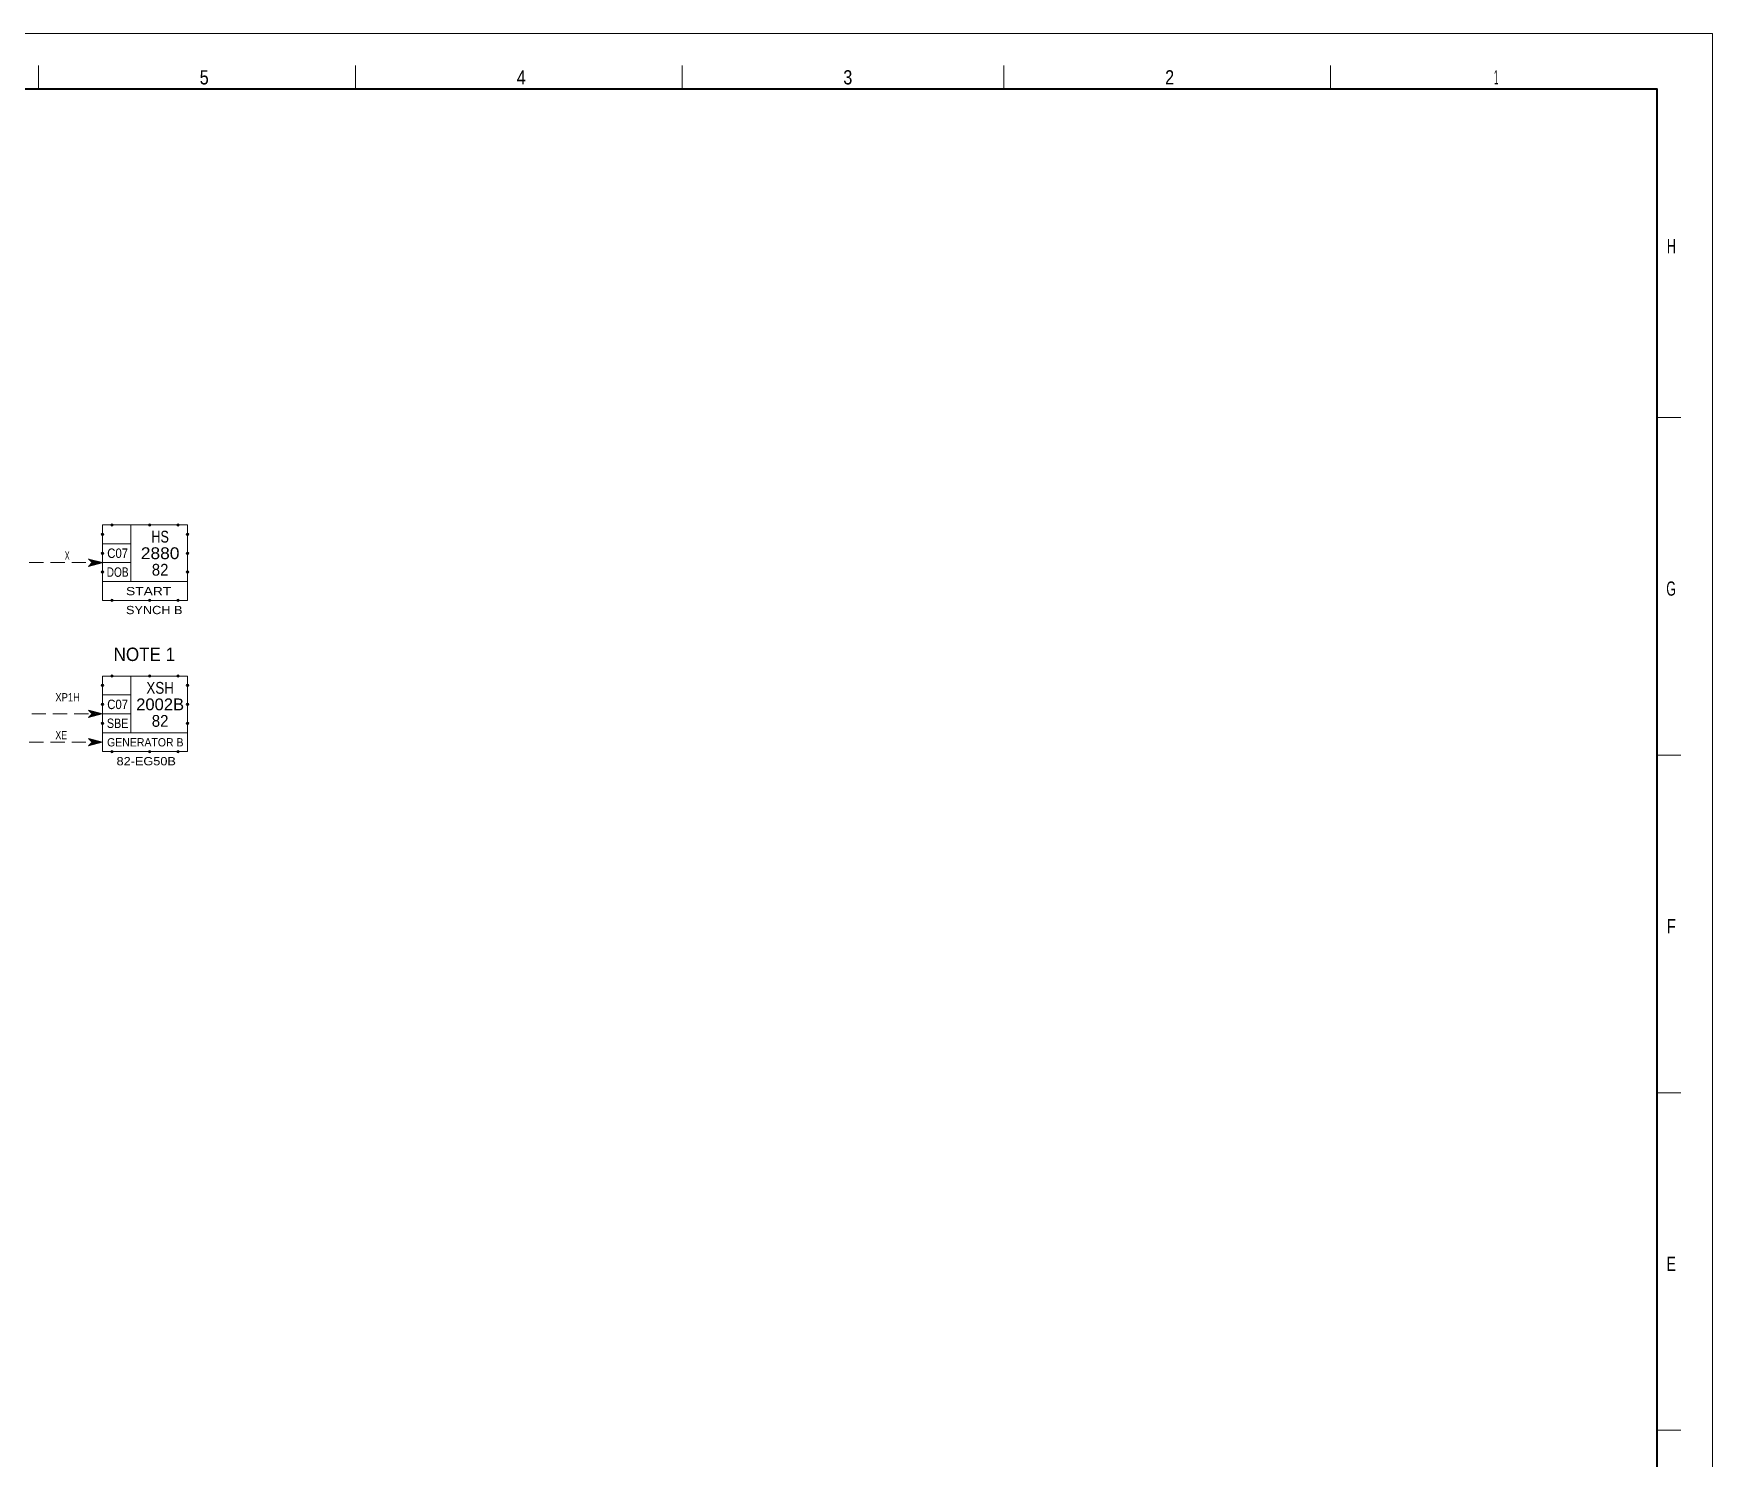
# Model space of a CAD drawing. Header units: millimetres. Extents: x 0 to 841, y 0 to 594.
# Drawn here: x 485.4 to 841, y 292.4 to 594 of the extents above; entities that cross this region are included whole.
import ezdxf
from ezdxf.enums import TextEntityAlignment as Align

# ---------------------------------------------------------------- set-up
doc = ezdxf.new("R2010")
doc.units = ezdxf.units.MM
doc.header["$PDMODE"] = 32
doc.header["$PDSIZE"] = 0.5
doc.linetypes.add('MEDIUM_DASHED', pattern=[4.5, 3, -1.5])
for name, color, linetype, lineweight in [('1', 7, 'Continuous', 13), ('46', 7, 'MEDIUM_DASHED', 13), ('48', 7, 'Continuous', 13), ('49', 7, 'Continuous', 13), ('50', 7, 'Continuous', 13), ('9', 7, 'Continuous', 13)]:
    doc.layers.add(name, color=color, linetype=linetype, lineweight=lineweight)
doc.layers.add('45', color=7, linetype='Continuous')

msp = doc.modelspace()

# ---------------------------------------------------------------- linework, layer by layer
at = {"layer": '1'}
for p, q in [((486.455, 587.261), (486.455, 582.228)), ((486.455, 587.261), (486.455, 582.228)), ((553.613, 587.261), (553.613, 582.228)), ((553.613, 587.261), (553.613, 582.228)), ((622.776, 587.261), (622.776, 582.228)), ((622.776, 587.261), (622.776, 582.228)), ((690.937, 587.261), (690.937, 582.228)), ((690.937, 587.261), (690.937, 582.228)), ((760.1, 587.261), (760.1, 582.228)), ((760.1, 587.261), (760.1, 582.228)), ((834.275, 512.761), (829.263, 512.761)), ((834.275, 512.761), (829.263, 512.761)), ((834.275, 441.28), (829.263, 441.28)), ((834.275, 441.28), (829.263, 441.28)), ((834.275, 369.799), (829.263, 369.799)), ((834.275, 369.799), (829.263, 369.799)), ((834.275, 298.318), (829.263, 298.318)), ((834.275, 298.318), (829.263, 298.318))]:
    msp.add_line(p, q, dxfattribs=at)
at = {"layer": '1', "lineweight": 35}
msp.add_lwpolyline([(829.263, 112.014), (829.263, 582.228), (10.333, 582.228), (10.333, 10.382)], dxfattribs=at)
msp.add_lwpolyline([(829.263, 112.014), (829.263, 582.228), (10.333, 582.228), (10.333, 10.382)], dxfattribs=at)
at = {"layer": '46'}
for p, q in [((480, 482), (500, 482)), ((422, 450), (500, 450)), ((480, 444), (500, 444))]:
    msp.add_line(p, q, dxfattribs=at)
for points in [[(500, 482), (497, 482.8), (497.8, 482), (497, 481.2)], [(499.6, 482), (497.4, 482.6), (498, 482), (497.4, 481.4)], [(499.2, 482), (497.8, 482.4), (498.2, 482), (497.8, 481.6)], [(498.8, 482), (498.2, 482.2), (498.4, 482), (498.2, 481.8)], [(500, 450), (497, 450.8), (497.8, 450), (497, 449.2)], [(499.6, 450), (497.4, 450.6), (498, 450), (497.4, 449.4)], [(499.2, 450), (497.8, 450.4), (498.2, 450), (497.8, 449.6)], [(498.8, 450), (498.2, 450.2), (498.4, 450), (498.2, 449.8)], [(500, 444), (497, 444.8), (497.8, 444), (497, 443.2)], [(499.6, 444), (497.4, 444.6), (498, 444), (497.4, 443.4)], [(499.2, 444), (497.8, 444.4), (498.2, 444), (497.8, 443.6)], [(498.8, 444), (498.2, 444.2), (498.4, 444), (498.2, 443.8)]]:
    msp.add_lwpolyline(points, close=True, dxfattribs=at)
at = {"layer": '48'}
for p, q in [((506, 490), (506, 478)), ((500, 486), (506, 486)), ((500, 482), (506, 482)), ((506, 458), (506, 446)), ((500, 454), (506, 454)), ((500, 450), (506, 450))]:
    msp.add_line(p, q, dxfattribs=at)
for points in [[(500, 490), (518, 490), (518, 478), (500, 478)], [(500, 458), (518, 458), (518, 446), (500, 446)]]:
    msp.add_lwpolyline(points, close=True, dxfattribs=at)
for points in [[(500, 478), (500, 474), (518, 474), (518, 478)], [(500, 446), (500, 442), (518, 442), (518, 446)]]:
    msp.add_lwpolyline(points, dxfattribs=at)
for p in [(500, 488), (502, 490), (510, 490), (516, 490), (518, 488), (500, 484), (518, 484), (500, 480), (518, 480), (502, 474), (510, 474), (516, 474), (500, 456), (502, 458), (510, 458), (516, 458), (518, 456), (500, 452), (518, 452), (500, 448), (518, 448), (502, 442), (510, 442), (516, 442)]:
    msp.add_point(p, dxfattribs=at)
at = {"layer": '9'}
msp.add_lwpolyline([(0, 0), (841, 0), (841, 594), (0, 594)], close=True, dxfattribs=at)
msp.add_lwpolyline([(0, 0), (841, 0), (841, 594), (0, 594)], close=True, dxfattribs=at)

# ---------------------------------------------------------------- texts
at = {"layer": '1'}
for s, width, p in [('5', 0.85, (521.543, 583.235)), ('5', 0.85, (521.543, 583.235)), ('4', 0.85, (588.702, 583.235)), ('4', 0.85, (588.702, 583.235)), ('3', 0.85, (657.865, 583.235)), ('3', 0.85, (657.865, 583.235)), ('2', 0.85, (726.025, 583.235)), ('2', 0.85, (726.025, 583.235)), ('1', 0.4, (795.18, 583.235)), ('1', 0.4, (795.18, 583.235))]:
    msp.add_text(s, height=3.02, dxfattribs=dict(at, width=width)).set_placement(p, align=Align.CENTER)
for s, width, p in [('H', 0.65, (833.271, 547.494)), ('H', 0.65, (833.271, 547.494)), ('G', 0.65, (833.271, 475.007)), ('G', 0.65, (833.271, 475.007)), ('F', 0.8, (833.271, 403.526)), ('F', 0.8, (833.271, 403.526)), ('E', 0.75, (833.271, 332.045)), ('E', 0.75, (833.271, 332.045))]:
    msp.add_text(s, height=3.02, dxfattribs=dict(at, width=width)).set_placement(p, align=Align.RIGHT)
at = {"layer": '45'}
for s, width, p in [('X', 0.6, (492.016, 482.626)), ('START       ', 1.25, (504.976, 475.098)), ('SYNCH B  ', 1.15, (504.976, 471.098)), ('XP1H', 0.85, (490.016, 452.626)), ('XE', 0.8, (490.016, 444.626)), ('GENERATOR B', 0.95, (500.976, 443.098)), ('82-EG50B ', 1.15, (502.976, 439.098))]:
    msp.add_text(s, height=1.75, dxfattribs=dict(at, width=width)).set_placement(p)
at = {"layer": '49', "width": 0.95}
msp.add_text('NOTE 1', height=2.835, dxfattribs=at).set_placement((502.362, 461.181))
at = {"layer": '50'}
for s, height, width, p in [('HS', 2.5, 0.8, (512.204, 486.25)), ('C07', 2, 0.9, (503.205, 483)), ('2880', 2.5, 1.1, (512.205, 482.75)), ('DOB', 2, 0.8, (503.205, 479)), ('82', 2.5, 0.95, (512.204, 479.25)), ('XSH', 2.5, 0.85, (512.205, 454.25)), ('C07', 2, 0.9, (503.205, 451)), ('2002B', 2.5, 1.05, (512.205, 450.75)), ('SBE', 2, 0.85, (503.204, 447)), ('82', 2.5, 0.95, (512.204, 447.25))]:
    msp.add_text(s, height=height, dxfattribs=dict(at, width=width)).set_placement(p, align=Align.CENTER)

doc.saveas('drawing.dxf')
